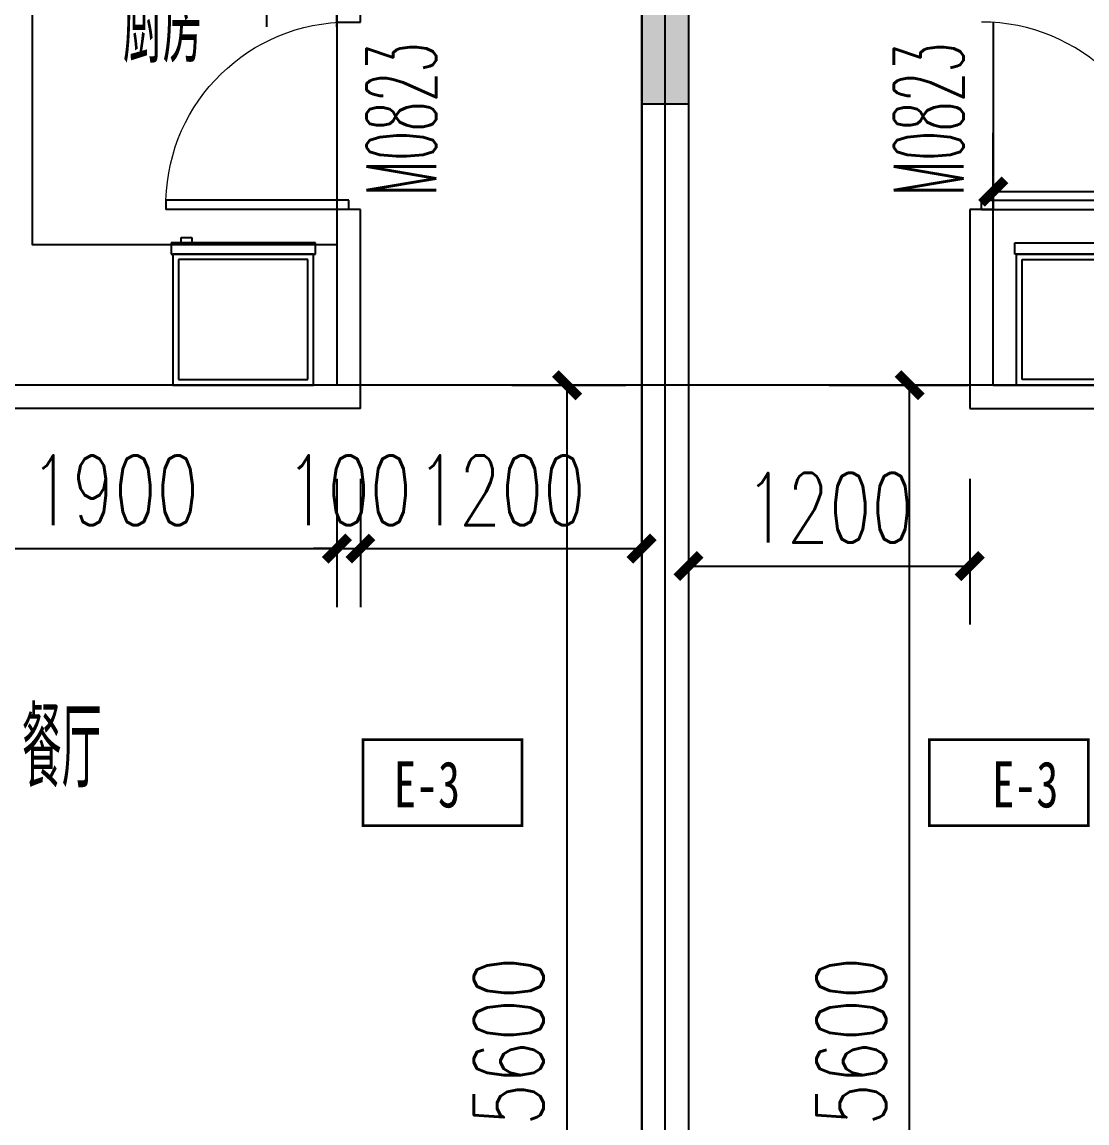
# Model space of a CAD drawing. Extents: x -59851 to 653804, y -249523 to 437614.
# Drawn here: x -26458 to -21914, y 70957 to 75656 of the extents above; entities that cross this region are included whole.
import ezdxf

# ---------------------------------------------------------------- set-up
doc = ezdxf.new("R2010")
doc.units = 0
doc.header["$LTSCALE"] = 1000
doc.header["$MEASUREMENT"] = 0
doc.linetypes.add('CONTINOUS', pattern=[0])
for name, color, linetype in [('A-Lvtry（卫生间）', 5, 'Continuous'), ('A-Lvtry（厨房）', 5, 'CONTINOUS'), ('A-第三道尺寸线', 105, 'Continuous'), ('DOTE', 16, 'Continuous'), ('PUB_HATCH', 8, 'Continuous'), ('PUB_TEXT', 7, 'Continuous'), ('WALL', 2, 'Continuous'), ('WINDOW', 4, 'Continuous'), ('WINDOW_TEXT', 7, 'Continuous'), ('剪力墙', 6, 'Continuous'), ('户型标示', 7, 'Continuous')]:
    doc.layers.add(name, color=color, linetype=linetype)
doc.styles.add('_TCH_DIM_T3', font='SIMPLEX.shx', dxfattribs={"width": 0.705882, "bigfont": 'GBCBIG.shx'})
doc.styles.add('_TCH_WINDOW', font='SIMPLEX.shx', dxfattribs={"width": 0.7, "height": 3.5, "bigfont": 'GBCBIG.shx'})
doc.styles.get("Standard").update_dxf_attribs({"font": 'gbenor.shx', "width": 0.7, "bigfont": 'gbcbig.shx'})
doc.styles.add('黑体', font='simhei.ttf', dxfattribs={"width": 0.7})
doc.dimstyles.new('_TCH_ARCH&&100', dxfattribs={"dimtxt": 297.5, "dimasz": 100, "dimexe": 250, "dimexo": 300, "dimgap": 100, "dimtad": 1, "dimdec": 0, "dimzin": 0, "dimdsep": 46, "dimtxsty": '_TCH_DIM_T3', "dimblk": 'ARCHTICK', "dimcen": 0.09, "dimclrt": 7, "dimazin": 2, "dimtfac": 1, "dimtdec": 0, "dimtix": 1, "dimtmove": 2, "dimatfit": 3, "dimfxl": 0, "dimtolj": 1, "dimtzin": 0, "dimarcsym": 0})

# ---------------------------------------------------------------- blocks, each defined once
blk = doc.blocks.new('zhouxianssceng0329')
at = {"layer": 'DOTE'}
for p, q in [((-23713.7, 132089.9), (-23713.7, 156469.4)), ((5501.3, 140298.2), (-44988.6, 140298.2))]:
    blk.add_line(p, q, dxfattribs=at)
blk = doc.blocks.new('jgjlq030328')
at = {"layer": 'PUB_HATCH'}
blk.add_hatch(color=256, dxfattribs=at).paths.add_polyline_path([(-270135, 17011.9), (-269935, 17011.9), (-269935, 15011.9), (-270135, 15011.9), (-270135, 16811.9)])
at = {"layer": '剪力墙'}
blk.add_lwpolyline([(-270135, 17011.9), (-269935, 17011.9), (-269935, 15011.9), (-270135, 15011.9), (-270135, 16811.9)], close=True, dxfattribs=at)
blk = doc.blocks.new('BX1')
at = {"layer": 'A-Lvtry（卫生间）'}
for p, q in [((-560, 8), (-607.7, 8)), ((-607.7, 8), (-607.7, -608)), ((-560, -608), (-560, 8)), ((0, 0), (-560, 0)), ((0, -600), (0, 0)), ((-560, 0), (-560, -600)), ((-24, -24), (-536, -24)), ((-536, -24), (-536, -576)), ((-24, -576), (-24, -24)), ((-631.1, -564.3), (-631.1, -520)), ((-631.1, -520), (-607.7, -520)), ((-607.7, -520), (-607.7, -564.3)), ((-607.7, -564.3), (-631.1, -564.3)), ((-607.7, -608), (-560, -608)), ((-560, -600), (0, -600)), ((-536, -576), (-24, -576))]:
    blk.add_line(p, q, dxfattribs=at)
blk = doc.blocks.new('$DorLib2D$00000001')
for p, q in [((0.45, 0.975), (0.5, 0.975)), ((0.45, 0), (0.45, 0.975)), ((0.5, 0), (0.5, 0.975)), ((0.5, 0), (0.45, 0))]:
    blk.add_line(p, q)
at = {"lineweight": 13}
blk.add_arc((0.475, 0), 0.975, 91.46928, 180, dxfattribs=at)
blk = doc.blocks.new('_ArchTick')
at = {"color": 0, "linetype": 'ByBlock', "const_width": 0.4}
blk.add_lwpolyline([(-0.5, -0.5), (0.5, 0.5)], dxfattribs=at)
blk = doc.blocks.new('*D742')
at = {"layer": 'A-第三道尺寸线', "color": 0, "lineweight": -2, "transparency": 16777216}
for p, q in [((-70533, -37901.8), (-70047.2, -37901.8)), ((-70297.2, -43501.8), (-70297.2, -37901.8)), ((-70533, -43501.8), (-70047.2, -43501.8))]:
    blk.add_line(p, q, dxfattribs=at)
at = {"layer": 'Defpoints', "color": 0, "transparency": 16777216}
for p in [(-70833, -37901.8), (-70297.2, -37901.8), (-70833, -43501.8)]:
    blk.add_point(p, dxfattribs=at)
at = {"layer": 'A-第三道尺寸线', "color": 0, "lineweight": -2, "transparency": 16777216, "xscale": 100, "yscale": 100, "zscale": 100}
for p, rotation in [((-70297.2, -37901.8), 90), ((-70297.2, -43501.8), 270)]:
    blk.add_blockref('_ArchTick', p, dxfattribs=dict(at, rotation=rotation))
at = {"layer": 'A-第三道尺寸线', "color": 7, "transparency": 16777216, "insert": (-70546, -40701.8), "char_height": 297.5, "attachment_point": 5, "rotation": 90, "style": '_TCH_DIM_T3'}
blk.add_mtext('\\A1;5600', dxfattribs=at)
blk = doc.blocks.new('*D745')
at = {"layer": 'A-第三道尺寸线', "color": 0, "lineweight": -2, "transparency": 16777216}
for p, q in [((-73179, -36371.8), (-73179, -35584)), ((-71579, -36371.8), (-71579, -35584)), ((-73179, -35834), (-71579, -35834))]:
    blk.add_line(p, q, dxfattribs=at)
at = {"layer": 'Defpoints', "color": 0, "transparency": 16777216}
for p in [(-71579, -35834), (-73179, -36671.8), (-71579, -36671.8)]:
    blk.add_point(p, dxfattribs=at)
at = {"layer": 'A-第三道尺寸线', "color": 0, "lineweight": -2, "transparency": 16777216, "xscale": 100, "yscale": 100, "zscale": 100, "rotation": 180}
blk.add_blockref('_ArchTick', (-73179, -35834), dxfattribs=at)
at = {"layer": 'A-第三道尺寸线', "color": 0, "lineweight": -2, "transparency": 16777216, "xscale": 100, "yscale": 100, "zscale": 100}
blk.add_blockref('_ArchTick', (-71579, -35834), dxfattribs=at)
at = {"layer": 'A-第三道尺寸线', "color": 7, "transparency": 16777216, "insert": (-72379, -35585.2), "char_height": 297.5, "attachment_point": 5, "style": '_TCH_DIM_T3'}
blk.add_mtext('\\A1;1600', dxfattribs=at)
blk = doc.blocks.new('*D746')
at = {"layer": 'A-第三道尺寸线', "color": 0, "lineweight": -2, "transparency": 16777216}
for p, q in [((-71579, -36371.8), (-71579, -35584)), ((-71279, -36371.8), (-71279, -35584)), ((-71579, -35834), (-71279, -35834))]:
    blk.add_line(p, q, dxfattribs=at)
at = {"layer": 'Defpoints', "color": 0, "transparency": 16777216}
for p in [(-71279, -35834), (-71579, -36671.8), (-71279, -36671.8)]:
    blk.add_point(p, dxfattribs=at)
at = {"layer": 'A-第三道尺寸线', "color": 0, "lineweight": -2, "transparency": 16777216, "xscale": 100, "yscale": 100, "zscale": 100, "rotation": 180}
blk.add_blockref('_ArchTick', (-71579, -35834), dxfattribs=at)
at = {"layer": 'A-第三道尺寸线', "color": 0, "lineweight": -2, "transparency": 16777216, "xscale": 100, "yscale": 100, "zscale": 100}
blk.add_blockref('_ArchTick', (-71279, -35834), dxfattribs=at)
at = {"layer": 'A-第三道尺寸线', "color": 7, "transparency": 16777216, "insert": (-70990, -35559), "char_height": 297.5, "attachment_point": 5, "style": '_TCH_DIM_T3'}
blk.add_mtext('\\A1;300', dxfattribs=at)
blk = doc.blocks.new('*D750')
at = {"layer": 'A-第三道尺寸线', "color": 0, "lineweight": -2, "transparency": 16777216}
for p, q in [((-73179, -38301.8), (-73179, -38849)), ((-71279, -38301.8), (-71279, -38849)), ((-73179, -38599), (-71279, -38599))]:
    blk.add_line(p, q, dxfattribs=at)
at = {"layer": 'Defpoints', "color": 0, "transparency": 16777216}
for p in [(-73179, -38001.8), (-71279, -38001.8), (-71279, -38599)]:
    blk.add_point(p, dxfattribs=at)
at = {"layer": 'A-第三道尺寸线', "color": 0, "lineweight": -2, "transparency": 16777216, "xscale": 100, "yscale": 100, "zscale": 100, "rotation": 180}
blk.add_blockref('_ArchTick', (-73179, -38599), dxfattribs=at)
at = {"layer": 'A-第三道尺寸线', "color": 0, "lineweight": -2, "transparency": 16777216, "xscale": 100, "yscale": 100, "zscale": 100}
blk.add_blockref('_ArchTick', (-71279, -38599), dxfattribs=at)
at = {"layer": 'A-第三道尺寸线', "color": 7, "transparency": 16777216, "insert": (-72229, -38350.2), "char_height": 297.5, "attachment_point": 5, "style": '_TCH_DIM_T3'}
blk.add_mtext('\\A1;1900', dxfattribs=at)
blk = doc.blocks.new('*D751')
at = {"layer": 'A-第三道尺寸线', "color": 0, "lineweight": -2, "transparency": 16777216}
for p, q in [((-71279, -38301.8), (-71279, -38849)), ((-71179, -38301.8), (-71179, -38849)), ((-71279, -38599), (-71379, -38599)), ((-71279, -38599), (-71179, -38599)), ((-71179, -38599), (-71079, -38599))]:
    blk.add_line(p, q, dxfattribs=at)
at = {"layer": 'Defpoints', "color": 0, "transparency": 16777216}
for p in [(-71279, -38001.8), (-71179, -38001.8), (-71179, -38599)]:
    blk.add_point(p, dxfattribs=at)
at = {"layer": 'A-第三道尺寸线', "color": 0, "lineweight": -2, "transparency": 16777216, "xscale": 100, "yscale": 100, "zscale": 100}
blk.add_blockref('_ArchTick', (-71279, -38599), dxfattribs=at)
at = {"layer": 'A-第三道尺寸线', "color": 0, "lineweight": -2, "transparency": 16777216, "xscale": 100, "yscale": 100, "zscale": 100, "rotation": 180}
blk.add_blockref('_ArchTick', (-71179, -38599), dxfattribs=at)
at = {"layer": 'A-第三道尺寸线', "color": 7, "transparency": 16777216, "insert": (-71229, -38350.2), "char_height": 297.5, "attachment_point": 5, "style": '_TCH_DIM_T3'}
blk.add_mtext('\\A1;100', dxfattribs=at)
blk = doc.blocks.new('*D752')
at = {"layer": 'A-第三道尺寸线', "color": 0, "lineweight": -2, "transparency": 16777216}
for p, q in [((-71179, -38301.8), (-71179, -38849)), ((-69979, -38301.8), (-69979, -38849)), ((-71179, -38599), (-69979, -38599))]:
    blk.add_line(p, q, dxfattribs=at)
at = {"layer": 'Defpoints', "color": 0, "transparency": 16777216}
for p in [(-71179, -38001.8), (-69979, -38001.8), (-69979, -38599)]:
    blk.add_point(p, dxfattribs=at)
at = {"layer": 'A-第三道尺寸线', "color": 0, "lineweight": -2, "transparency": 16777216, "xscale": 100, "yscale": 100, "zscale": 100, "rotation": 180}
blk.add_blockref('_ArchTick', (-71179, -38599), dxfattribs=at)
at = {"layer": 'A-第三道尺寸线', "color": 0, "lineweight": -2, "transparency": 16777216, "xscale": 100, "yscale": 100, "zscale": 100}
blk.add_blockref('_ArchTick', (-69979, -38599), dxfattribs=at)
at = {"layer": 'A-第三道尺寸线', "color": 7, "transparency": 16777216, "insert": (-70579, -38350.3), "char_height": 297.5, "attachment_point": 5, "style": '_TCH_DIM_T3'}
blk.add_mtext('\\A1;1200', dxfattribs=at)
blk = doc.blocks.new('*D957')
at = {"layer": 'A-第三道尺寸线', "color": 0, "lineweight": -2, "transparency": 16777216}
for p, q in [((-23013.7, 74105.7), (-22420.5, 74105.7)), ((-22670.5, 68505.7), (-22670.5, 74105.7)), ((-23013.7, 68505.7), (-22420.5, 68505.7))]:
    blk.add_line(p, q, dxfattribs=at)
at = {"layer": 'Defpoints', "color": 0, "transparency": 16777216}
for p in [(-23313.7, 74105.7), (-22670.5, 74105.7), (-23313.7, 68505.7)]:
    blk.add_point(p, dxfattribs=at)
at = {"layer": 'A-第三道尺寸线', "color": 0, "lineweight": -2, "transparency": 16777216, "xscale": 100, "yscale": 100, "zscale": 100}
for p, rotation in [((-22670.5, 74105.7), 90), ((-22670.5, 68505.7), 270)]:
    blk.add_blockref('_ArchTick', p, dxfattribs=dict(at, rotation=rotation))
at = {"layer": 'A-第三道尺寸线', "color": 7, "transparency": 16777216, "insert": (-22919.3, 71305.7), "char_height": 297.5, "attachment_point": 5, "rotation": 90, "style": '_TCH_DIM_T3'}
blk.add_mtext('\\A1;5600', dxfattribs=at)
blk = doc.blocks.new('*D961')
at = {"layer": 'A-第三道尺寸线', "color": 0, "lineweight": -2, "transparency": 16777216}
for p, q in [((-23613.7, 73705.7), (-23613.7, 73084)), ((-22413.7, 73705.7), (-22413.7, 73084)), ((-23613.7, 73334), (-22413.7, 73334))]:
    blk.add_line(p, q, dxfattribs=at)
at = {"layer": 'Defpoints', "color": 0, "transparency": 16777216}
for p in [(-23613.7, 74005.7), (-22413.7, 74005.7), (-22413.7, 73334)]:
    blk.add_point(p, dxfattribs=at)
at = {"layer": 'A-第三道尺寸线', "color": 0, "lineweight": -2, "transparency": 16777216, "xscale": 100, "yscale": 100, "zscale": 100, "rotation": 180}
blk.add_blockref('_ArchTick', (-23613.7, 73334), dxfattribs=at)
at = {"layer": 'A-第三道尺寸线', "color": 0, "lineweight": -2, "transparency": 16777216, "xscale": 100, "yscale": 100, "zscale": 100}
blk.add_blockref('_ArchTick', (-22413.7, 73334), dxfattribs=at)
at = {"layer": 'A-第三道尺寸线', "color": 7, "transparency": 16777216, "insert": (-23013.7, 73582.8), "char_height": 297.5, "attachment_point": 5, "style": '_TCH_DIM_T3'}
blk.add_mtext('\\A1;1200', dxfattribs=at)
blk = doc.blocks.new('*D965')
at = {"layer": 'A-第三道尺寸线', "color": 0, "lineweight": -2, "transparency": 16777216}
for p, q in [((-22313.7, 74588.2), (-22313.7, 75182.5)), ((-20413.7, 74588.2), (-20413.7, 75182.5)), ((-22313.7, 74932.5), (-20413.7, 74932.5))]:
    blk.add_line(p, q, dxfattribs=at)
at = {"layer": 'Defpoints', "color": 0, "transparency": 16777216}
for p in [(-20413.7, 74932.5), (-22313.7, 74288.2), (-20413.7, 74288.2)]:
    blk.add_point(p, dxfattribs=at)
at = {"layer": 'A-第三道尺寸线', "color": 0, "lineweight": -2, "transparency": 16777216, "xscale": 100, "yscale": 100, "zscale": 100, "rotation": 180}
blk.add_blockref('_ArchTick', (-22313.7, 74932.5), dxfattribs=at)
at = {"layer": 'A-第三道尺寸线', "color": 0, "lineweight": -2, "transparency": 16777216, "xscale": 100, "yscale": 100, "zscale": 100}
blk.add_blockref('_ArchTick', (-20413.7, 74932.5), dxfattribs=at)
at = {"layer": 'A-第三道尺寸线', "color": 7, "transparency": 16777216, "insert": (-21363.7, 75181.3), "char_height": 297.5, "attachment_point": 5, "style": '_TCH_DIM_T3'}
blk.add_mtext('\\A1;1900', dxfattribs=at)
blk = doc.blocks.new('750CHUFANGNCHUANG')
at = {"layer": 'A-Lvtry（厨房）', "ltscale": 3}
blk.add_lwpolyline([(-71578.9, -35501.8), (-72578.9, -35501.8), (-72578.9, -37301.8), (-71278.9, -37301.8)], dxfattribs=at)
at = {"layer": 'WALL'}
for p, q in [((-69779, -34701.8), (-69779, -43601.8)), ((-69979, -34901.8), (-69979, -43501.8)), ((-71179, -36351.8), (-71179, -36001.8)), ((-71279, -36101.8), (-71279, -36351.8)), ((-71279, -36351.8), (-71179, -36351.8)), ((-71179, -37151.8), (-71279, -37151.8)), ((-71279, -37151.8), (-71279, -37901.8)), ((-71179, -38001.8), (-71179, -37151.8)), ((-71279, -37901.8), (-73179, -37901.8)), ((-71179, -38001.8), (-73279, -38001.8))]:
    blk.add_line(p, q, dxfattribs=at)
at = {"layer": 'WINDOW'}
blk.add_line((-71279, -36351.8), (-71279, -37151.8), dxfattribs=at)
at = {"layer": '户型标示', "color": 2, "const_width": 11.2}
blk.add_lwpolyline([(-71167.7, -39414.7), (-70490.1, -39414.7), (-70490.1, -39781.1), (-71167.7, -39781.1)], close=True, dxfattribs=at)
at = {"layer": 'A-Lvtry（厨房）', "extrusion": (-1.08889e-08, 3.92285e-11, 1), "rotation": 270}
blk.add_blockref('BX1', (-71378.9, -37901.8), dxfattribs=at)
at = {"layer": 'WINDOW'}
ref = blk.add_blockref('$DorLib2D$00000001', (-71229, -36751.8), dxfattribs=dict(at, xscale=-800, yscale=800, zscale=800, rotation=90))
ref.add_attrib('A', 'M0823', (-70855.2, -37094.8), dxfattribs={"layer": 'WINDOW_TEXT', "height": 297.5, "rotation": 90, "style": '_TCH_WINDOW', "width": 0.494118})
at = {"layer": 'PUB_TEXT', "width": 0.7}
for s, p in [('厨房', (-72192.7, -36525.8)), ('餐厅', (-72623.7, -39619.2))]:
    blk.add_text(s, height=337.59, dxfattribs=at).set_placement(p)
at = {"layer": '户型标示', "color": 2, "style": '黑体', "width": 0.7}
blk.add_text('E-3', height=197.15, dxfattribs=at).set_placement((-71035.6, -39703.7))
at = {"layer": 'A-第三道尺寸线'}
dim = blk.add_linear_dim(base=(-71279, -35834), p1=(-71579, -36671.8), p2=(-71279, -36671.8), angle=0, dimstyle='_TCH_ARCH&&100', dxfattribs=at)
dim.commit()
dim.dimension.update_dxf_attribs({"geometry": '*D746', "text_midpoint": (-70990, -35559), "dimtype": 129})
for p1, p2, distance, picture, middle in [((-73179, -36671.8), (-71579, -36671.8), 837.8, '*D745', (-72379, -35585.2)), ((-70833, -43501.8), (-70833, -37901.8), -535.7, '*D742', (-70546, -40701.8)), ((-73179, -38001.8), (-71279, -38001.8), -597.2, '*D750', (-72229, -38350.2)), ((-71279, -38001.8), (-71179, -38001.8), -597.2, '*D751', (-71229, -38350.2)), ((-71179, -38001.8), (-69979, -38001.8), -597.2, '*D752', (-70579, -38350.3))]:
    dim = blk.add_aligned_dim(p1=p1, p2=p2, distance=distance, dimstyle='_TCH_ARCH&&100', dxfattribs=at)
    dim.commit()
    dim.dimension.update_dxf_attribs({"geometry": picture, "text_midpoint": middle})

msp = doc.modelspace()

# ---------------------------------------------------------------- block references
msp.add_blockref('zhouxianssceng0329', (0, -66192.5))
at = {"layer": '剪力墙'}
msp.add_blockref('jgjlq030328', (246321.3, 60293.8), dxfattribs=at)

# ---------------------------------------------------------------- next in the draw order: block references
msp.add_blockref('750CHUFANGNCHUANG', (46165.2, 112007.5))

# ---------------------------------------------------------------- next in the draw order: linework, layer by layer
at = {"layer": 'WALL'}
for p, q in [((-23813.7, 77305.7), (-23813.7, 68405.7)), ((-23613.7, 77105.7), (-23613.7, 68505.7)), ((-22313.7, 74855.7), (-22413.7, 74855.7)), ((-22413.7, 74855.7), (-22413.7, 74005.7)), ((-22313.7, 74105.7), (-22313.7, 74855.7)), ((-22313.7, 74105.7), (-20413.7, 74105.7)), ((-22413.7, 74005.7), (-20313.7, 74005.7))]:
    msp.add_line(p, q, dxfattribs=at)
at = {"layer": 'WINDOW'}
msp.add_line((-22313.7, 75655.7), (-22313.7, 74855.7), dxfattribs=at)
at = {"layer": '户型标示', "color": 2, "const_width": 11.2}
msp.add_lwpolyline([(-21908.4, 72592.8), (-22586.1, 72592.8), (-22586.1, 72226.4), (-21908.4, 72226.4)], close=True, dxfattribs=at)

# ---------------------------------------------------------------- next in the draw order: block references
at = {"layer": 'A-Lvtry（厨房）', "extrusion": (-1.08889e-08, -3.92285e-11, -1), "zscale": -1.000000000000012, "rotation": 270}
msp.add_blockref('BX1', (22213.8, 74105.7, 0), dxfattribs=at)
at = {"layer": 'WINDOW'}
ref = msp.add_blockref('$DorLib2D$00000001', (-22363.7, 75255.7), dxfattribs=dict(at, xscale=800, yscale=800, zscale=800, rotation=270))
ref.add_attrib('A', 'M0823', (-22440, 74912.7), dxfattribs={"layer": 'WINDOW_TEXT', "height": 297.5, "rotation": 90, "style": '_TCH_WINDOW', "width": 0.494118})

# ---------------------------------------------------------------- next in the draw order: texts
at = {"layer": '户型标示', "color": 2, "style": '黑体', "width": 0.7}
msp.add_text('E-3', height=197.15, dxfattribs=at).set_placement((-22317.4, 72303.8))

# ---------------------------------------------------------------- next in the draw order: dimensions: what is measured, and where the dimension line sits
at = {"layer": 'A-第三道尺寸线'}
for p1, p2, distance, picture, middle in [((-22313.7, 74288.2), (-20413.7, 74288.2), 644.3, '*D965', (-21363.7, 75181.3)), ((-23313.7, 68505.7), (-23313.7, 74105.7), -643.2, '*D957', (-22919.3, 71305.7)), ((-23613.7, 74005.7), (-22413.7, 74005.7), -671.7, '*D961', (-23013.7, 73582.8))]:
    dim = msp.add_aligned_dim(p1=p1, p2=p2, distance=distance, dimstyle='_TCH_ARCH&&100', dxfattribs=at)
    dim.commit()
    dim.dimension.update_dxf_attribs({"geometry": picture, "text_midpoint": middle})

doc.saveas('drawing.dxf')
